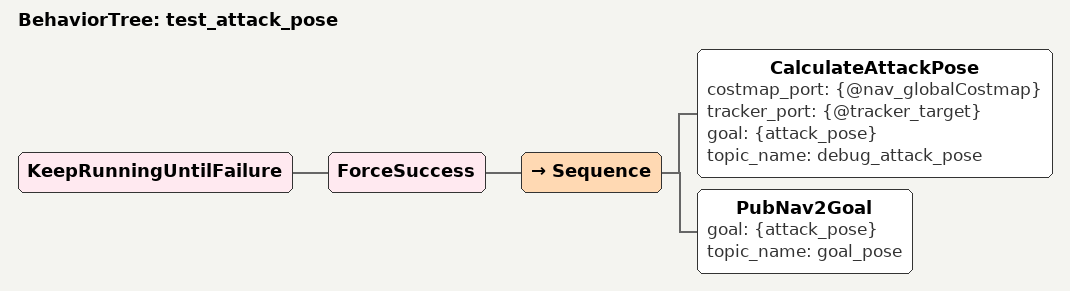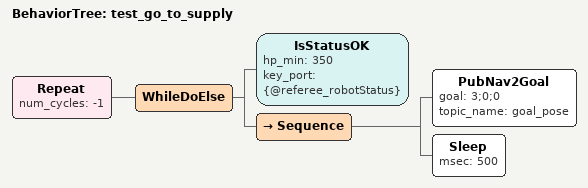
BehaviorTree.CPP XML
<?xml version="1.0" encoding="UTF-8"?>
<root BTCPP_format="4">
  <BehaviorTree ID="test_attack_pose">
    <KeepRunningUntilFailure>
      <ForceSuccess>
        <Sequence>
          <CalculateAttackPose costmap_port="{@nav_globalCostmap}"
                               tracker_port="{@tracker_target}"
                               goal="{attack_pose}"
                               topic_name="debug_attack_pose"/>
          <PubNav2Goal goal="{attack_pose}"
                       topic_name="goal_pose"/>
        </Sequence>
      </ForceSuccess>
    </KeepRunningUntilFailure>
  </BehaviorTree>

  <BehaviorTree ID="test_go_to_supply">
    <Repeat num_cycles="-1">
      <WhileDoElse>
        <IsStatusOK hp_min="350"
                    key_port="{@referee_robotStatus}"/>
        <Sequence>
          <PubNav2Goal goal="3;0;0"
                       topic_name="goal_pose"/>
          <Sleep msec="500"/>
        </Sequence>
      </WhileDoElse>
    </Repeat>
  </BehaviorTree>

</root>
